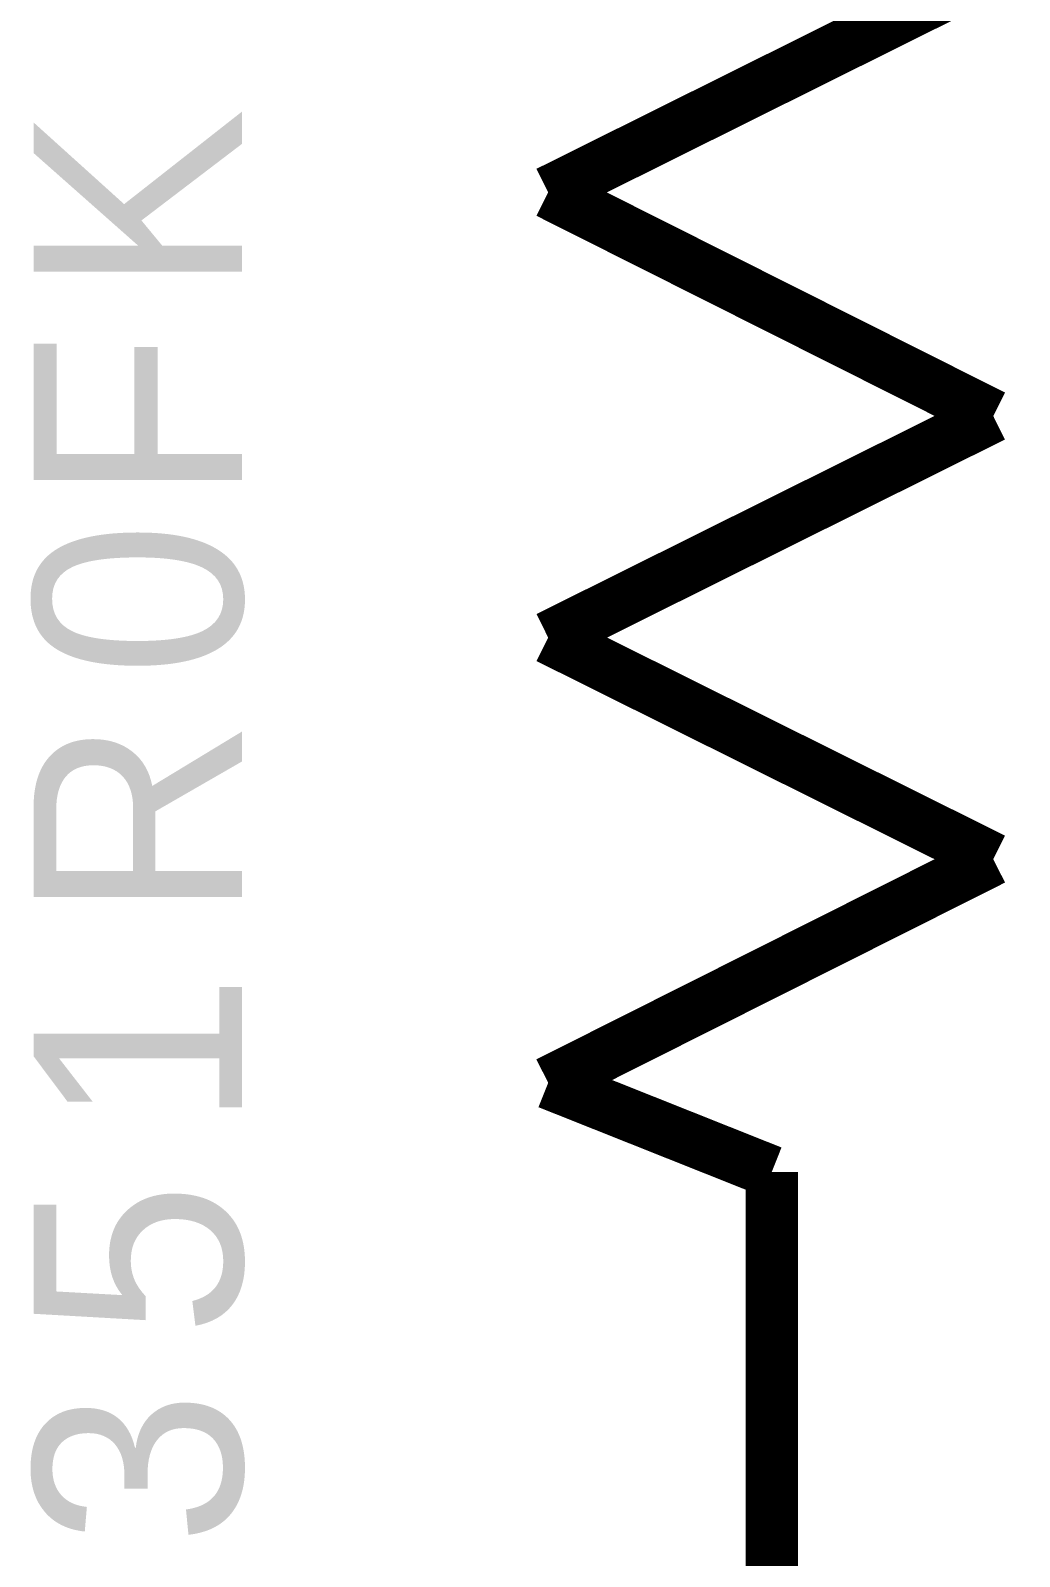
# Model space of a CAD drawing. Header units: inches. Extents: x 0 to 569, y 0 to 432.
# Drawn here: x 69.44 to 75.08, y 165.43 to 174.15 of the extents above; entities that cross this region are included whole.
import ezdxf

# ---------------------------------------------------------------- set-up
doc = ezdxf.new("R2010")
doc.units = ezdxf.units.IN
doc.layers.add('Sheet', color=255, linetype='Continuous')

msp = doc.modelspace()

# ---------------------------------------------------------------- linework, layer by layer
at = {"layer": 'Sheet'}
for points in [[(74.935, 174.4886, 0.2997, 0.2997, 0), (72.3925, 173.2235, 0.2997, 0.2997, 0)], [(72.3925, 173.2235, 0.2997, 0.2997, 0), (74.935, 171.9461, 0.2997, 0.2997, 0)], [(74.935, 171.9461, 0.2997, 0.2997, 0), (72.3925, 170.6811, 0.2997, 0.2997, 0)], [(72.3925, 170.6811, 0.2997, 0.2997, 0), (74.935, 169.416, 0.2997, 0.2997, 0)], [(74.935, 169.416, 0.2997, 0.2997, 0), (72.3925, 168.1386, 0.2997, 0.2997, 0)], [(72.3925, 168.1386, 0.2997, 0.2997, 0), (73.6699, 167.6301, 0.2997, 0.2997, 0)], [(73.6699, 167.6301, 0.2997, 0.2997, 0), (73.6699, 162.5575, 0.2997, 0.2997, 0)], [(73.6699, 167.6301, 0.2997, 0.2997, 0), (73.6699, 166.8735, 0.2997, 0.2997, 0)]]:
    msp.add_lwpolyline(points, format="xyseb", dxfattribs=at)

# ---------------------------------------------------------------- texts
for s, p in [('K', (70.6437, 172.6406)), ('F', (70.6437, 171.45)), ('0', (70.6437, 170.4578)), ('R', (70.6437, 169.0687)), ('1', (70.6437, 167.8781)), ('5', (70.6437, 166.6875)), ('3', (70.6437, 165.4969))]:
    msp.add_text(s, height=1.1906, rotation=90, dxfattribs=at).set_placement(p)

doc.saveas('drawing.dxf')
